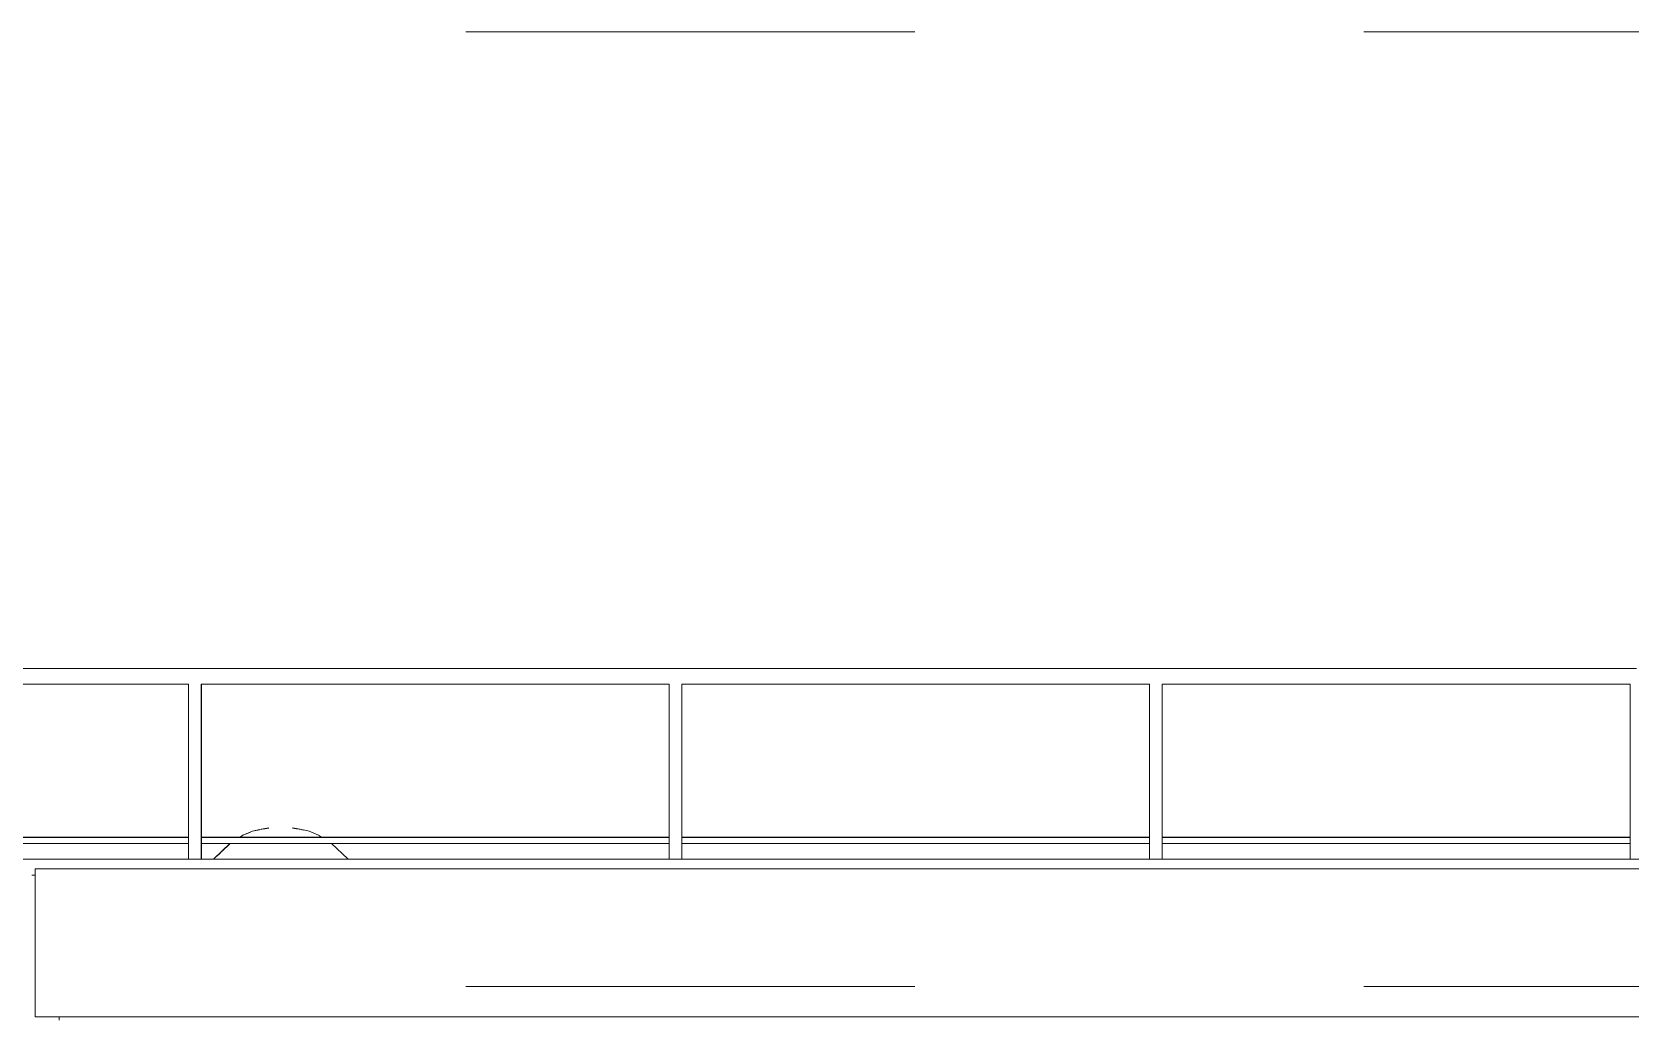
# Model space of a CAD drawing. Header units: millimetres. Extents: x -46169 to 174149, y -86316 to 18123.
# Drawn here: x 118175 to 123197, y -68363 to -65258 of the extents above; entities that cross this region are included whole.
import ezdxf

# ---------------------------------------------------------------- set-up
doc = ezdxf.new("R2010")
doc.units = ezdxf.units.MM
doc.header["$MEASUREMENT"] = 0
doc.linetypes.add('Dashed', pattern=[2822.222233, 1411.111116, -1411.111116])
doc.linetypes.add('Wipeout_Contour', pattern=[1000, 0, -1000])
for name, color, linetype, lineweight, true_color in [('A04_A04_1_A-35-M_FFE_Sanitary_Pen_No__105', 7, 'Continuous', 15, 0xa6a6a6), ('A04_A04_1_New_A-20-M_Roof_Pen_No__63', 7, 'Continuous', 20, 0x606060), ('A04_A04_1_New_A-25-M_Wall_Ext_Pen_No__64', 7, 'Continuous', 20, 0x606060)]:
    doc.layers.add(name, color=color, linetype=linetype, lineweight=lineweight, true_color=true_color)
for name, color, linetype in [('A04_A04_1_New_A-20-M_Roof', 7, 'Continuous'), ('A04_A04_1_New_A-25-M_Curtain_Wall', 7, 'Continuous'), ('A04_A04_1_New_A-25-M_Wall_Ext', 7, 'Continuous')]:
    doc.layers.add(name, color=color, linetype=linetype)
doc.layers.add('A04_A04_1_New_A-25-M_Curtain_Wall_Pen_No__87', color=8, linetype='Continuous', lineweight=20)

msp = doc.modelspace()

# ---------------------------------------------------------------- linework, layer by layer
at = {"layer": 'A04_A04_1_A-35-M_FFE_Sanitary_Pen_No__105', "linetype": 'Dashed'}
msp.add_line((105427.1, -65257.9), (131120.2, -65257.9), dxfattribs=at)

# ---------------------------------------------------------------- wipeouts: each hides what was drawn before it
at = {"color": 254, "linetype": 'Wipeout_Contour', "lineweight": 0, "ltscale": 1061988.203704401}
msp.add_wipeout([(109930.2, -67857.9), (109930.2, -67907.9), (109935.2, -67907.9), (109935.2, -67887.9), (118175.2, -67887.9), (118175.2, -67907.9), (118180.2, -67907.9), (118180.2, -67857.9)], dxfattribs=at).dxf.layer = 'A04_A04_1_New_A-25-M_Curtain_Wall'
at = {"color": 254, "linetype": 'Wipeout_Contour', "lineweight": 0, "ltscale": 1093173.70973909}
msp.add_wipeout([(118100.2, -68362.9), (118175.2, -68362.9), (118175.2, -69307.9), (118185.2, -69307.9), (118185.2, -68362.9), (118260.2, -68362.9), (118260.2, -68357.9), (118100.2, -68357.9)], dxfattribs=at).dxf.layer = 'A04_A04_1_New_A-25-M_Curtain_Wall'
at = {"color": 254, "linetype": 'Wipeout_Contour', "lineweight": 0, "ltscale": 543104.822888}
msp.add_wipeout([(117177.4, -67307.9), (118687.4, -67307.9), (118687.4, -67257.9), (117177.4, -67257.9)], dxfattribs=at).dxf.layer = 'A04_A04_1_New_A-25-M_Wall_Ext'

# ---------------------------------------------------------------- next in the draw order: wipeouts: each hides what was drawn before it
at = {"color": 254, "linetype": 'Wipeout_Contour', "lineweight": 0, "ltscale": 560496.241386}
msp.add_wipeout([(118260.2, -68352.9), (118260.2, -68362.9), (126346, -68362.9), (126346, -68352.9)], dxfattribs=at).dxf.layer = 'A04_A04_1_New_A-25-M_Curtain_Wall'
at = {"color": 254, "linetype": 'Wipeout_Contour', "lineweight": 0, "ltscale": 546321.534737}
msp.add_wipeout([(118667.4, -67307.9), (118667.4, -67857.9), (118707.4, -67857.9), (118707.4, -67307.9)], dxfattribs=at).dxf.layer = 'A04_A04_1_New_A-25-M_Wall_Ext'

# ---------------------------------------------------------------- next in the draw order: wipeouts: each hides what was drawn before it
at = {"color": 254, "linetype": 'Wipeout_Contour', "lineweight": 0, "ltscale": 1091749.882821786}
msp.add_wipeout([(118175.2, -68352.9), (118100.2, -68352.9), (118100.2, -68357.9), (118260.2, -68357.9), (118260.2, -68352.9), (118185.2, -68352.9), (118185.2, -67907.9), (118175.2, -67907.9)], dxfattribs=at).dxf.layer = 'A04_A04_1_New_A-25-M_Curtain_Wall'
at = {"color": 254, "linetype": 'Wipeout_Contour', "lineweight": 0, "ltscale": 409657.537052}
msp.add_wipeout([(118707.4, -67307.9), (118707.4, -67857.9), (118707.5, -67307.9)], dxfattribs=at).dxf.layer = 'A04_A04_1_New_A-25-M_Wall_Ext'
at = {"color": 254, "linetype": 'Wipeout_Contour', "lineweight": 0, "ltscale": 544110.127633}
msp.add_wipeout([(118667.4, -67787.9), (117197.5, -67787.9), (117197.5, -67789.3), (118667.4, -67789.3)], dxfattribs=at).dxf.layer = 'A04_A04_1_New_A-25-M_Wall_Ext'

# ---------------------------------------------------------------- next in the draw order: wipeouts: each hides what was drawn before it
at = {"color": 254, "linetype": 'Wipeout_Contour', "lineweight": 0, "ltscale": 548359.139983}
msp.add_wipeout([(118687.4, -67307.9), (120197.4, -67307.9), (120197.4, -67257.9), (118687.4, -67257.9)], dxfattribs=at).dxf.layer = 'A04_A04_1_New_A-25-M_Wall_Ext'
at = {"color": 254, "linetype": 'Wipeout_Contour', "lineweight": 0, "ltscale": 544115.111302}
msp.add_wipeout([(117197.5, -67789.3), (117197.5, -67792.9), (118667.4, -67792.9), (118667.4, -67789.3)], dxfattribs=at).dxf.layer = 'A04_A04_1_New_A-25-M_Wall_Ext'

# ---------------------------------------------------------------- next in the draw order: linework, layer by layer
at = {"layer": 'A04_A04_1_New_A-25-M_Wall_Ext_Pen_No__64', "linetype": 'Continuous'}
for p, q in [((117177.4, -67257.9), (118687.4, -67257.9)), ((117197.4, -67307.9), (118667.4, -67307.9))]:
    msp.add_line(p, q, dxfattribs=at)

# ---------------------------------------------------------------- next in the draw order: wipeouts: each hides what was drawn before it
at = {"color": 254, "linetype": 'Wipeout_Contour', "lineweight": 0, "ltscale": 551578.323179}
msp.add_wipeout([(120217.4, -67307.9), (120177.4, -67307.9), (120177.4, -67857.9), (120217.4, -67857.9)], dxfattribs=at).dxf.layer = 'A04_A04_1_New_A-25-M_Wall_Ext'
at = {"color": 254, "linetype": 'Wipeout_Contour', "lineweight": 0, "ltscale": 544123.743557}
msp.add_wipeout([(118667.4, -67792.9), (117197.5, -67792.9), (117197.5, -67797.9), (118667.4, -67797.9)], dxfattribs=at).dxf.layer = 'A04_A04_1_New_A-25-M_Wall_Ext'

# ---------------------------------------------------------------- next in the draw order: wipeouts: each hides what was drawn before it
at = {"color": 254, "linetype": 'Wipeout_Contour', "lineweight": 0, "ltscale": 553629.485842}
msp.add_wipeout([(120197.4, -67307.9), (121707.4, -67307.9), (121707.4, -67257.9), (120197.4, -67257.9)], dxfattribs=at).dxf.layer = 'A04_A04_1_New_A-25-M_Wall_Ext'
at = {"color": 254, "linetype": 'Wipeout_Contour', "lineweight": 0, "ltscale": 544133.711695}
msp.add_wipeout([(117197.5, -67802.9), (118667.4, -67802.9), (118667.4, -67797.9), (117197.5, -67797.9)], dxfattribs=at).dxf.layer = 'A04_A04_1_New_A-25-M_Wall_Ext'
at = {"color": 254, "linetype": 'Wipeout_Contour', "lineweight": 0, "ltscale": 549354.834245}
msp.add_wipeout([(118707.5, -67787.9), (118707.5, -67789.3), (120177.4, -67789.3), (120177.4, -67787.9)], dxfattribs=at).dxf.layer = 'A04_A04_1_New_A-25-M_Wall_Ext'

# ---------------------------------------------------------------- next in the draw order: linework, layer by layer
at = {"layer": 'A04_A04_1_New_A-25-M_Wall_Ext_Pen_No__64', "linetype": 'Continuous'}
for p, q in [((118687.4, -67257.9), (120197.4, -67257.9)), ((118707.4, -67307.9), (120177.4, -67307.9))]:
    msp.add_line(p, q, dxfattribs=at)

# ---------------------------------------------------------------- next in the draw order: wipeouts: each hides what was drawn before it
at = {"color": 254, "linetype": 'Wipeout_Contour', "lineweight": 0, "ltscale": 556850.999731}
msp.add_wipeout([(121727.4, -67307.9), (121687.4, -67307.9), (121687.4, -67857.9), (121727.4, -67857.9)], dxfattribs=at).dxf.layer = 'A04_A04_1_New_A-25-M_Wall_Ext'
at = {"color": 254, "linetype": 'Wipeout_Contour', "lineweight": 0, "ltscale": 549359.770367}
msp.add_wipeout([(118707.5, -67789.3), (118707.5, -67792.9), (120177.4, -67792.9), (120177.4, -67789.3)], dxfattribs=at).dxf.layer = 'A04_A04_1_New_A-25-M_Wall_Ext'
at = {"color": 254, "linetype": 'Wipeout_Contour', "lineweight": 0, "ltscale": 544142.344778}
msp.add_wipeout([(117197.5, -67806.6), (118667.4, -67806.6), (118667.4, -67802.9), (117197.5, -67802.9)], dxfattribs=at).dxf.layer = 'A04_A04_1_New_A-25-M_Wall_Ext'

# ---------------------------------------------------------------- next in the draw order: wipeouts: each hides what was drawn before it
at = {"color": 254, "linetype": 'Wipeout_Contour', "lineweight": 0, "ltscale": 832066.057935}
msp.add_wipeout([(118180.2, -67857.9), (118180.2, -67907.9), (118185.2, -67907.9), (118185.2, -67887.9), (126369.2, -67887.9), (126369.2, -67857.9)], dxfattribs=at).dxf.layer = 'A04_A04_1_New_A-25-M_Curtain_Wall'
at = {"color": 254, "linetype": 'Wipeout_Contour', "lineweight": 0, "ltscale": 558915.407002}
msp.add_wipeout([(121707.4, -67307.9), (123217.3, -67307.9), (123217.3, -67257.9), (121707.4, -67257.9)], dxfattribs=at).dxf.layer = 'A04_A04_1_New_A-25-M_Wall_Ext'
at = {"color": 254, "linetype": 'Wipeout_Contour', "lineweight": 0, "ltscale": 549368.320173}
msp.add_wipeout([(120177.4, -67792.9), (118707.5, -67792.9), (118707.5, -67797.9), (120177.4, -67797.9)], dxfattribs=at).dxf.layer = 'A04_A04_1_New_A-25-M_Wall_Ext'
at = {"color": 254, "linetype": 'Wipeout_Contour', "lineweight": 0, "ltscale": 554615.72305}
msp.add_wipeout([(121687.4, -67787.9), (120217.5, -67787.9), (120217.5, -67789.3), (121687.4, -67789.3)], dxfattribs=at).dxf.layer = 'A04_A04_1_New_A-25-M_Wall_Ext'
at = {"color": 254, "linetype": 'Wipeout_Contour', "lineweight": 0, "ltscale": 559892.337795}
msp.add_wipeout([(123197.3, -67787.9), (121727.5, -67787.9), (121727.5, -67789.3), (123197.3, -67789.3)], dxfattribs=at).dxf.layer = 'A04_A04_1_New_A-25-M_Wall_Ext'
at = {"color": 254, "linetype": 'Wipeout_Contour', "lineweight": 0, "ltscale": 544147.329209}
msp.add_wipeout([(117197.5, -67807.9), (118667.4, -67807.9), (118667.4, -67806.6), (117197.5, -67806.6)], dxfattribs=at).dxf.layer = 'A04_A04_1_New_A-25-M_Wall_Ext'

# ---------------------------------------------------------------- next in the draw order: linework, layer by layer
at = {"layer": 'A04_A04_1_New_A-25-M_Curtain_Wall_Pen_No__87', "linetype": 'Continuous'}
msp.add_line((118180.2, -67857.9), (109930.2, -67857.9), dxfattribs=at)
at = {"layer": 'A04_A04_1_New_A-25-M_Wall_Ext_Pen_No__64', "linetype": 'Continuous'}
for p, q in [((120197.4, -67257.9), (121707.4, -67257.9)), ((121707.4, -67257.9), (123217.3, -67257.9)), ((118667.4, -67857.9), (118667.4, -67307.9)), ((120217.4, -67307.9), (121687.4, -67307.9)), ((121727.4, -67307.9), (123197.3, -67307.9)), ((117197.5, -67787.9), (118667.4, -67787.9)), ((117197.5, -67807.9), (118667.4, -67807.9))]:
    msp.add_line(p, q, dxfattribs=at)

# ---------------------------------------------------------------- next in the draw order: wipeouts: each hides what was drawn before it
at = {"color": 254, "linetype": 'Wipeout_Contour', "lineweight": 0, "ltscale": 410300.739335}
msp.add_wipeout([(118745.1, -67857.9), (118745.9, -67857.9), (118746.4, -67856)], dxfattribs=at).dxf.layer = 'A04_A04_1_New_A-20-M_Roof'
at = {"color": 254, "linetype": 'Wipeout_Contour', "lineweight": 0, "ltscale": 411402.5798}
msp.add_wipeout([(119167.8, -67857.9), (119169.5, -67857.9), (119168.3, -67856)], dxfattribs=at).dxf.layer = 'A04_A04_1_New_A-20-M_Roof'
at = {"color": 254, "linetype": 'Wipeout_Contour', "lineweight": 0, "ltscale": 559944.480364}
msp.add_wipeout([(118185.2, -67887.9), (118185.2, -68352.9), (126369.2, -68352.9), (126369.2, -67887.9)], dxfattribs=at).dxf.layer = 'A04_A04_1_New_A-25-M_Curtain_Wall'
at = {"color": 254, "linetype": 'Wipeout_Contour', "lineweight": 0, "ltscale": 549378.193148}
msp.add_wipeout([(118707.5, -67802.9), (120177.4, -67802.9), (120177.4, -67797.9), (118707.5, -67797.9)], dxfattribs=at).dxf.layer = 'A04_A04_1_New_A-25-M_Wall_Ext'
at = {"color": 254, "linetype": 'Wipeout_Contour', "lineweight": 0, "ltscale": 554620.612355}
msp.add_wipeout([(121687.4, -67789.3), (120217.5, -67789.3), (120217.5, -67792.9), (121687.4, -67792.9)], dxfattribs=at).dxf.layer = 'A04_A04_1_New_A-25-M_Wall_Ext'
at = {"color": 254, "linetype": 'Wipeout_Contour', "lineweight": 0, "ltscale": 559897.180994}
msp.add_wipeout([(123197.3, -67789.3), (121727.5, -67789.3), (121727.5, -67792.9), (123197.3, -67792.9)], dxfattribs=at).dxf.layer = 'A04_A04_1_New_A-25-M_Wall_Ext'

# ---------------------------------------------------------------- next in the draw order: linework, layer by layer
at = {"layer": 'A04_A04_1_A-35-M_FFE_Sanitary_Pen_No__105', "linetype": 'Dashed'}
msp.add_line((105427.1, -68257.9), (131120.2, -68257.9), dxfattribs=at)
at = {"layer": 'A04_A04_1_New_A-25-M_Curtain_Wall_Pen_No__87', "linetype": 'Continuous'}
for p, q in [((126369.2, -67887.9), (118185.2, -67887.9)), ((118185.2, -67887.9), (118185.2, -68352.9)), ((118175.2, -67907.9), (118180.2, -67907.9)), ((118185.2, -67907.9), (118180.2, -67907.9)), ((118185.2, -68352.9), (126369.2, -68352.9)), ((118260.2, -68352.9), (118260.2, -68362.9))]:
    msp.add_line(p, q, dxfattribs=at)

# ---------------------------------------------------------------- next in the draw order: wipeouts: each hides what was drawn before it
at = {"color": 254, "linetype": 'Wipeout_Contour', "lineweight": 0, "ltscale": 554629.08107}
msp.add_wipeout([(120217.5, -67792.9), (120217.5, -67797.9), (121687.4, -67797.9), (121687.4, -67792.9)], dxfattribs=at).dxf.layer = 'A04_A04_1_New_A-25-M_Wall_Ext'
at = {"color": 254, "linetype": 'Wipeout_Contour', "lineweight": 0, "ltscale": 559905.56988}
msp.add_wipeout([(123197.3, -67792.9), (121727.5, -67792.9), (121727.5, -67797.9), (123197.3, -67797.9)], dxfattribs=at).dxf.layer = 'A04_A04_1_New_A-25-M_Wall_Ext'
at = {"color": 254, "linetype": 'Wipeout_Contour', "lineweight": 0, "ltscale": 549386.743833}
msp.add_wipeout([(118707.5, -67806.6), (120177.4, -67806.6), (120177.4, -67802.9), (118707.5, -67802.9)], dxfattribs=at).dxf.layer = 'A04_A04_1_New_A-25-M_Wall_Ext'

# ---------------------------------------------------------------- next in the draw order: wipeouts: each hides what was drawn before it
at = {"color": 254, "linetype": 'Wipeout_Contour', "lineweight": 0, "ltscale": 554638.860408}
msp.add_wipeout([(120217.5, -67802.9), (121687.4, -67802.9), (121687.4, -67797.9), (120217.5, -67797.9)], dxfattribs=at).dxf.layer = 'A04_A04_1_New_A-25-M_Wall_Ext'
at = {"color": 254, "linetype": 'Wipeout_Contour', "lineweight": 0, "ltscale": 559915.257051}
msp.add_wipeout([(123197.3, -67797.9), (121727.5, -67797.9), (121727.5, -67802.9), (123197.3, -67802.9)], dxfattribs=at).dxf.layer = 'A04_A04_1_New_A-25-M_Wall_Ext'
at = {"color": 254, "linetype": 'Wipeout_Contour', "lineweight": 0, "ltscale": 549391.680712}
msp.add_wipeout([(118707.5, -67807.9), (120177.4, -67807.9), (120177.4, -67806.6), (118707.5, -67806.6)], dxfattribs=at).dxf.layer = 'A04_A04_1_New_A-25-M_Wall_Ext'

# ---------------------------------------------------------------- next in the draw order: linework, layer by layer
at = {"layer": 'A04_A04_1_New_A-25-M_Wall_Ext_Pen_No__64', "linetype": 'Continuous'}
for p, q in [((118707.4, -67857.9), (118707.4, -67307.9)), ((118707.5, -67857.9), (118707.5, -67307.9)), ((120177.4, -67857.9), (120177.4, -67307.9))]:
    msp.add_line(p, q, dxfattribs=at)

# ---------------------------------------------------------------- next in the draw order: wipeouts: each hides what was drawn before it
at = {"color": 254, "linetype": 'Wipeout_Contour', "lineweight": 0, "ltscale": 547410.732048}
msp.add_wipeout([(118797.9, -67810.5), (118748.5, -67857.9), (118769.6, -67857.9), (119114.3, -67810.5)], dxfattribs=at).dxf.layer = 'A04_A04_1_New_A-20-M_Roof'
at = {"color": 254, "linetype": 'Wipeout_Contour', "lineweight": 0, "ltscale": 554647.329985}
msp.add_wipeout([(120217.5, -67806.6), (121687.4, -67806.6), (121687.4, -67802.9), (120217.5, -67802.9)], dxfattribs=at).dxf.layer = 'A04_A04_1_New_A-25-M_Wall_Ext'
at = {"color": 254, "linetype": 'Wipeout_Contour', "lineweight": 0, "ltscale": 559923.646835}
msp.add_wipeout([(123197.3, -67802.9), (121727.5, -67802.9), (121727.5, -67806.6), (123197.3, -67806.6)], dxfattribs=at).dxf.layer = 'A04_A04_1_New_A-25-M_Wall_Ext'

# ---------------------------------------------------------------- next in the draw order: wipeouts: each hides what was drawn before it
at = {"color": 254, "linetype": 'Wipeout_Contour', "lineweight": 0, "ltscale": 410981.405582}
msp.add_wipeout([(118769.6, -67857.9), (119163.3, -67857.9), (119114.3, -67810.5)], dxfattribs=at).dxf.layer = 'A04_A04_1_New_A-20-M_Roof'
at = {"color": 254, "linetype": 'Wipeout_Contour', "lineweight": 0, "ltscale": 554652.220006}
msp.add_wipeout([(120217.5, -67807.9), (121687.4, -67807.9), (121687.4, -67806.6), (120217.5, -67806.6)], dxfattribs=at).dxf.layer = 'A04_A04_1_New_A-25-M_Wall_Ext'
at = {"color": 254, "linetype": 'Wipeout_Contour', "lineweight": 0, "ltscale": 559928.490785}
msp.add_wipeout([(123197.3, -67806.6), (121727.5, -67806.6), (121727.5, -67807.9), (123197.3, -67807.9)], dxfattribs=at).dxf.layer = 'A04_A04_1_New_A-25-M_Wall_Ext'

# ---------------------------------------------------------------- next in the draw order: linework, layer by layer
at = {"layer": 'A04_A04_1_New_A-25-M_Wall_Ext_Pen_No__64', "linetype": 'Continuous'}
for p, q in [((120217.4, -67857.9), (120217.4, -67307.9)), ((120217.5, -67857.9), (120217.5, -67307.9)), ((121687.4, -67857.9), (121687.4, -67307.9)), ((121727.4, -67857.9), (121727.4, -67307.9)), ((121727.5, -67857.9), (121727.5, -67307.9)), ((123197.3, -67857.9), (123197.3, -67307.9)), ((120217.5, -67787.9), (121687.4, -67787.9)), ((121727.5, -67787.9), (123197.3, -67787.9)), ((120217.5, -67807.9), (121687.4, -67807.9)), ((121727.5, -67807.9), (123197.3, -67807.9))]:
    msp.add_line(p, q, dxfattribs=at)

# ---------------------------------------------------------------- next in the draw order: wipeouts: each hides what was drawn before it
at = {"color": 254, "linetype": 'Wipeout_Contour', "lineweight": 0, "ltscale": 547129.78337}
msp.add_wipeout([(118746.4, -67856), (118797.9, -67810.5), (118798.6, -67807.9), (118797.4, -67807.9)], dxfattribs=at).dxf.layer = 'A04_A04_1_New_A-20-M_Roof'
at = {"color": 254, "linetype": 'Wipeout_Contour', "lineweight": 0, "ltscale": 548321.66084}
msp.add_wipeout([(119115, -67807.9), (119114.3, -67810.5), (119163.3, -67857.9), (119116.7, -67807.9)], dxfattribs=at).dxf.layer = 'A04_A04_1_New_A-20-M_Roof'

# ---------------------------------------------------------------- next in the draw order: wipeouts: each hides what was drawn before it
at = {"color": 254, "linetype": 'Wipeout_Contour', "lineweight": 0, "ltscale": 547093.735507}
msp.add_wipeout([(118745.9, -67857.9), (118748.5, -67857.9), (118797.9, -67810.5), (118746.4, -67856)], dxfattribs=at).dxf.layer = 'A04_A04_1_New_A-20-M_Roof'
at = {"color": 254, "linetype": 'Wipeout_Contour', "lineweight": 0, "ltscale": 685526.321249}
msp.add_wipeout([(119116.7, -67807.9), (119163.7, -67857.9), (119167.8, -67857.9), (119168.3, -67856), (119116.9, -67807.9)], dxfattribs=at).dxf.layer = 'A04_A04_1_New_A-20-M_Roof'

# ---------------------------------------------------------------- next in the draw order: linework, layer by layer
at = {"layer": 'A04_A04_1_New_A-20-M_Roof_Pen_No__63', "linetype": 'Continuous'}
for p, q in [((118745.1, -67857.9), (118746.4, -67856)), ((119169.6, -67857.9), (119168.3, -67856))]:
    msp.add_line(p, q, dxfattribs=at)
at = {"layer": 'A04_A04_1_New_A-25-M_Curtain_Wall_Pen_No__87', "linetype": 'Continuous'}
msp.add_line((126369.2, -67857.9), (118180.2, -67857.9), dxfattribs=at)

# ---------------------------------------------------------------- next in the draw order: wipeouts: each hides what was drawn before it
at = {"color": 254, "linetype": 'Wipeout_Contour', "lineweight": 0, "ltscale": 410391.463789}
msp.add_wipeout([(118797.9, -67810.5), (118825.4, -67807.9), (118801.8, -67807.9)], dxfattribs=at).dxf.layer = 'A04_A04_1_New_A-20-M_Roof'

# ---------------------------------------------------------------- next in the draw order: wipeouts: each hides what was drawn before it
at = {"color": 254, "linetype": 'Wipeout_Contour', "lineweight": 0, "ltscale": 547625.291948}
msp.add_wipeout([(118832.8, -67787.9), (119041.8, -67787.9), (119074.9, -67784.9), (118837.6, -67784.9)], dxfattribs=at).dxf.layer = 'A04_A04_1_New_A-20-M_Roof'

# ---------------------------------------------------------------- next in the draw order: wipeouts: each hides what was drawn before it
at = {"color": 254, "linetype": 'Wipeout_Contour', "lineweight": 0, "ltscale": 547723.151995}
msp.add_wipeout([(118825.4, -67807.9), (118797.9, -67810.5), (119114.3, -67810.5), (119110.4, -67807.9)], dxfattribs=at).dxf.layer = 'A04_A04_1_New_A-20-M_Roof'

# ---------------------------------------------------------------- next in the draw order: wipeouts: each hides what was drawn before it
at = {"color": 254, "linetype": 'Wipeout_Contour', "lineweight": 0, "ltscale": 547232.467699}
msp.add_wipeout([(118828.7, -67787.9), (118832.1, -67787.9), (118837.6, -67784.9), (118838.4, -67781.9)], dxfattribs=at).dxf.layer = 'A04_A04_1_New_A-20-M_Roof'
at = {"color": 254, "linetype": 'Wipeout_Contour', "lineweight": 0, "ltscale": 411028.826749}
msp.add_wipeout([(119074.9, -67784.9), (119041.8, -67787.9), (119079.6, -67787.9)], dxfattribs=at).dxf.layer = 'A04_A04_1_New_A-20-M_Roof'
at = {"color": 254, "linetype": 'Wipeout_Contour', "lineweight": 0, "ltscale": 410368.157874}
msp.add_wipeout([(118798.6, -67807.9), (118797.9, -67810.5), (118801.8, -67807.9)], dxfattribs=at).dxf.layer = 'A04_A04_1_New_A-20-M_Roof'
at = {"color": 254, "linetype": 'Wipeout_Contour', "lineweight": 0, "ltscale": 411185.827964}
msp.add_wipeout([(119115, -67807.9), (119110.9, -67807.9), (119114.3, -67810.5)], dxfattribs=at).dxf.layer = 'A04_A04_1_New_A-20-M_Roof'

# ---------------------------------------------------------------- next in the draw order: linework, layer by layer
at = {"layer": 'A04_A04_1_New_A-20-M_Roof_Pen_No__63', "linetype": 'Continuous'}
for p, q in [((118746.4, -67856), (118797.4, -67807.9)), ((119168.3, -67856), (119116.9, -67807.9))]:
    msp.add_line(p, q, dxfattribs=at)

# ---------------------------------------------------------------- next in the draw order: wipeouts: each hides what was drawn before it
at = {"color": 254, "linetype": 'Wipeout_Contour', "lineweight": 0, "ltscale": 410426.720193}
msp.add_wipeout([(118832.1, -67787.9), (118832.8, -67787.9), (118837.6, -67784.9)], dxfattribs=at).dxf.layer = 'A04_A04_1_New_A-20-M_Roof'
at = {"color": 254, "linetype": 'Wipeout_Contour', "lineweight": 0, "ltscale": 548082.053432}
msp.add_wipeout([(119074.9, -67784.9), (119079.6, -67787.9), (119083.8, -67787.9), (119075.7, -67781.9)], dxfattribs=at).dxf.layer = 'A04_A04_1_New_A-20-M_Roof'

# ---------------------------------------------------------------- next in the draw order: wipeouts: each hides what was drawn before it
at = {"color": 254, "linetype": 'Wipeout_Contour', "lineweight": 0, "ltscale": 410625.586909}
msp.add_wipeout([(118837.6, -67784.9), (119045.3, -67771.9), (118867.3, -67771.9)], dxfattribs=at).dxf.layer = 'A04_A04_1_New_A-20-M_Roof'
at = {"color": 254, "linetype": 'Wipeout_Contour', "lineweight": 0, "ltscale": 411069.672249}
msp.add_wipeout([(119075.7, -67781.9), (119083.8, -67787.9), (119085.4, -67787.9)], dxfattribs=at).dxf.layer = 'A04_A04_1_New_A-20-M_Roof'

# ---------------------------------------------------------------- next in the draw order: wipeouts: each hides what was drawn before it
at = {"color": 254, "linetype": 'Wipeout_Contour', "lineweight": 0, "ltscale": 410812.170374}
msp.add_wipeout([(119045.3, -67771.9), (118837.6, -67784.9), (119074.9, -67784.9)], dxfattribs=at).dxf.layer = 'A04_A04_1_New_A-20-M_Roof'

# ---------------------------------------------------------------- next in the draw order: wipeouts: each hides what was drawn before it
at = {"color": 254, "linetype": 'Wipeout_Contour', "lineweight": 0, "ltscale": 410468.958359}
msp.add_wipeout([(118838.4, -67781.9), (118867.3, -67771.9), (118867.9, -67769.7)], dxfattribs=at).dxf.layer = 'A04_A04_1_New_A-20-M_Roof'
at = {"color": 254, "linetype": 'Wipeout_Contour', "lineweight": 0, "ltscale": 410986.009134}
msp.add_wipeout([(119074.9, -67784.9), (119045.9, -67769.7), (119045.3, -67771.9)], dxfattribs=at).dxf.layer = 'A04_A04_1_New_A-20-M_Roof'

# ---------------------------------------------------------------- next in the draw order: wipeouts: each hides what was drawn before it
at = {"color": 254, "linetype": 'Wipeout_Contour', "lineweight": 0, "ltscale": 410451.200125}
msp.add_wipeout([(118867.3, -67771.9), (118838.4, -67781.9), (118837.6, -67784.9)], dxfattribs=at).dxf.layer = 'A04_A04_1_New_A-20-M_Roof'
at = {"color": 254, "linetype": 'Wipeout_Contour', "lineweight": 0, "ltscale": 411016.819191}
msp.add_wipeout([(119045.9, -67769.7), (119074.9, -67784.9), (119075.7, -67781.9)], dxfattribs=at).dxf.layer = 'A04_A04_1_New_A-20-M_Roof'

# ---------------------------------------------------------------- next in the draw order: linework, layer by layer
at = {"layer": 'A04_A04_1_New_A-20-M_Roof_Pen_No__63', "linetype": 'Continuous'}
for p, q in [((118828.7, -67787.9), (118838.4, -67781.9)), ((119085.4, -67787.9), (119075.7, -67781.9))]:
    msp.add_line(p, q, dxfattribs=at)
at = {"layer": 'A04_A04_1_New_A-25-M_Wall_Ext_Pen_No__64', "linetype": 'Continuous'}
msp.add_line((118707.5, -67807.9), (120177.4, -67807.9), dxfattribs=at)

# ---------------------------------------------------------------- next in the draw order: wipeouts: each hides what was drawn before it
at = {"color": 254, "linetype": 'Wipeout_Contour', "lineweight": 0, "ltscale": 410638.678733}
msp.add_wipeout([(118867.3, -67771.9), (119023.1, -67765.4), (118889.7, -67765.4)], dxfattribs=at).dxf.layer = 'A04_A04_1_New_A-20-M_Roof'

# ---------------------------------------------------------------- next in the draw order: wipeouts: each hides what was drawn before it
at = {"color": 254, "linetype": 'Wipeout_Contour', "lineweight": 0, "ltscale": 410777.031498}
msp.add_wipeout([(119023.1, -67765.4), (118867.3, -67771.9), (119045.3, -67771.9)], dxfattribs=at).dxf.layer = 'A04_A04_1_New_A-20-M_Roof'

# ---------------------------------------------------------------- next in the draw order: wipeouts: each hides what was drawn before it
at = {"color": 254, "linetype": 'Wipeout_Contour', "lineweight": 0, "ltscale": 410521.093865}
msp.add_wipeout([(118867.9, -67769.7), (118889.7, -67765.4), (118890.1, -67763.7)], dxfattribs=at).dxf.layer = 'A04_A04_1_New_A-20-M_Roof'
at = {"color": 254, "linetype": 'Wipeout_Contour', "lineweight": 0, "ltscale": 410909.078106}
msp.add_wipeout([(119045.3, -67771.9), (119023.6, -67763.7), (119023.1, -67765.4)], dxfattribs=at).dxf.layer = 'A04_A04_1_New_A-20-M_Roof'

# ---------------------------------------------------------------- next in the draw order: wipeouts: each hides what was drawn before it
at = {"color": 254, "linetype": 'Wipeout_Contour', "lineweight": 0, "ltscale": 410506.395205}
msp.add_wipeout([(118889.7, -67765.4), (118867.9, -67769.7), (118867.3, -67771.9)], dxfattribs=at).dxf.layer = 'A04_A04_1_New_A-20-M_Roof'
at = {"color": 254, "linetype": 'Wipeout_Contour', "lineweight": 0, "ltscale": 410930.442681}
msp.add_wipeout([(119023.6, -67763.7), (119045.3, -67771.9), (119045.9, -67769.7)], dxfattribs=at).dxf.layer = 'A04_A04_1_New_A-20-M_Roof'

# ---------------------------------------------------------------- next in the draw order: wipeouts: each hides what was drawn before it
at = {"color": 254, "linetype": 'Wipeout_Contour', "lineweight": 0, "ltscale": 410651.608634}
msp.add_wipeout([(118889.7, -67765.4), (119006.5, -67762), (118906.4, -67762)], dxfattribs=at).dxf.layer = 'A04_A04_1_New_A-20-M_Roof'

# ---------------------------------------------------------------- next in the draw order: wipeouts: each hides what was drawn before it
at = {"color": 254, "linetype": 'Wipeout_Contour', "lineweight": 0, "ltscale": 410754.56265}
msp.add_wipeout([(119006.5, -67762), (118889.7, -67765.4), (119023.1, -67765.4)], dxfattribs=at).dxf.layer = 'A04_A04_1_New_A-20-M_Roof'

# ---------------------------------------------------------------- next in the draw order: wipeouts: each hides what was drawn before it
at = {"color": 254, "linetype": 'Wipeout_Contour', "lineweight": 0, "ltscale": 410563.346446}
msp.add_wipeout([(118890.1, -67763.7), (118906.4, -67762), (118906.7, -67760.8)], dxfattribs=at).dxf.layer = 'A04_A04_1_New_A-20-M_Roof'
at = {"color": 254, "linetype": 'Wipeout_Contour', "lineweight": 0, "ltscale": 410854.498165}
msp.add_wipeout([(119023.1, -67765.4), (119006.9, -67760.8), (119006.5, -67762)], dxfattribs=at).dxf.layer = 'A04_A04_1_New_A-20-M_Roof'

# ---------------------------------------------------------------- next in the draw order: wipeouts: each hides what was drawn before it
at = {"color": 254, "linetype": 'Wipeout_Contour', "lineweight": 0, "ltscale": 410551.644642}
msp.add_wipeout([(118906.4, -67762), (118890.1, -67763.7), (118889.7, -67765.4)], dxfattribs=at).dxf.layer = 'A04_A04_1_New_A-20-M_Roof'
at = {"color": 254, "linetype": 'Wipeout_Contour', "lineweight": 0, "ltscale": 410869.523143}
msp.add_wipeout([(119006.9, -67760.8), (119023.1, -67765.4), (119023.6, -67763.7)], dxfattribs=at).dxf.layer = 'A04_A04_1_New_A-20-M_Roof'

# ---------------------------------------------------------------- next in the draw order: linework, layer by layer
at = {"layer": 'A04_A04_1_New_A-20-M_Roof_Pen_No__63', "linetype": 'Continuous'}
for p, q in [((118838.4, -67781.9), (118867.9, -67769.7)), ((119075.7, -67781.9), (119045.9, -67769.7))]:
    msp.add_line(p, q, dxfattribs=at)
at = {"layer": 'A04_A04_1_New_A-25-M_Wall_Ext_Pen_No__64', "linetype": 'Continuous'}
msp.add_line((118707.5, -67787.9), (120177.4, -67787.9), dxfattribs=at)

# ---------------------------------------------------------------- next in the draw order: wipeouts: each hides what was drawn before it
at = {"color": 254, "linetype": 'Wipeout_Contour', "lineweight": 0, "ltscale": 410662.861186}
msp.add_wipeout([(118906.4, -67762), (118994, -67760.3), (118919, -67760.3)], dxfattribs=at).dxf.layer = 'A04_A04_1_New_A-20-M_Roof'

# ---------------------------------------------------------------- next in the draw order: wipeouts: each hides what was drawn before it
at = {"color": 254, "linetype": 'Wipeout_Contour', "lineweight": 0, "ltscale": 410739.653551}
msp.add_wipeout([(118994, -67760.3), (118906.4, -67762), (119006.5, -67762)], dxfattribs=at).dxf.layer = 'A04_A04_1_New_A-20-M_Roof'

# ---------------------------------------------------------------- next in the draw order: wipeouts: each hides what was drawn before it
at = {"color": 254, "linetype": 'Wipeout_Contour', "lineweight": 0, "ltscale": 410596.654063}
msp.add_wipeout([(118906.7, -67760.8), (118919, -67760.3), (118919.2, -67759.4)], dxfattribs=at).dxf.layer = 'A04_A04_1_New_A-20-M_Roof'
at = {"color": 254, "linetype": 'Wipeout_Contour', "lineweight": 0, "ltscale": 410815.129956}
msp.add_wipeout([(119006.5, -67762), (118994.3, -67759.4), (118994, -67760.3)], dxfattribs=at).dxf.layer = 'A04_A04_1_New_A-20-M_Roof'

# ---------------------------------------------------------------- next in the draw order: wipeouts: each hides what was drawn before it
at = {"color": 254, "linetype": 'Wipeout_Contour', "lineweight": 0, "ltscale": 410587.473146}
msp.add_wipeout([(118919, -67760.3), (118906.7, -67760.8), (118906.4, -67762)], dxfattribs=at).dxf.layer = 'A04_A04_1_New_A-20-M_Roof'
at = {"color": 254, "linetype": 'Wipeout_Contour', "lineweight": 0, "ltscale": 410825.755737}
msp.add_wipeout([(118994.3, -67759.4), (119006.5, -67762), (119006.9, -67760.8)], dxfattribs=at).dxf.layer = 'A04_A04_1_New_A-20-M_Roof'

# ---------------------------------------------------------------- next in the draw order: linework, layer by layer
at = {"layer": 'A04_A04_1_New_A-20-M_Roof_Pen_No__63', "linetype": 'Continuous'}
for p, q in [((118867.9, -67769.7), (118890.1, -67763.7)), ((119045.9, -67769.7), (119023.6, -67763.7))]:
    msp.add_line(p, q, dxfattribs=at)

# ---------------------------------------------------------------- next in the draw order: wipeouts: each hides what was drawn before it
at = {"color": 254, "linetype": 'Wipeout_Contour', "lineweight": 0, "ltscale": 547606.812526}
msp.add_wipeout([(118919, -67760.3), (118994, -67760.3), (118994.3, -67759.4), (118919.2, -67759.4)], dxfattribs=at).dxf.layer = 'A04_A04_1_New_A-20-M_Roof'

# ---------------------------------------------------------------- next in the draw order: linework, layer by layer
at = {"layer": 'A04_A04_1_New_A-20-M_Roof_Pen_No__63', "linetype": 'Continuous'}
for p, q in [((118890.1, -67763.7), (118906.7, -67760.8)), ((118906.7, -67760.8), (118919.2, -67759.4)), ((119006.9, -67760.8), (118994.3, -67759.4)), ((119023.6, -67763.7), (119006.9, -67760.8))]:
    msp.add_line(p, q, dxfattribs=at)

doc.saveas('drawing.dxf')
